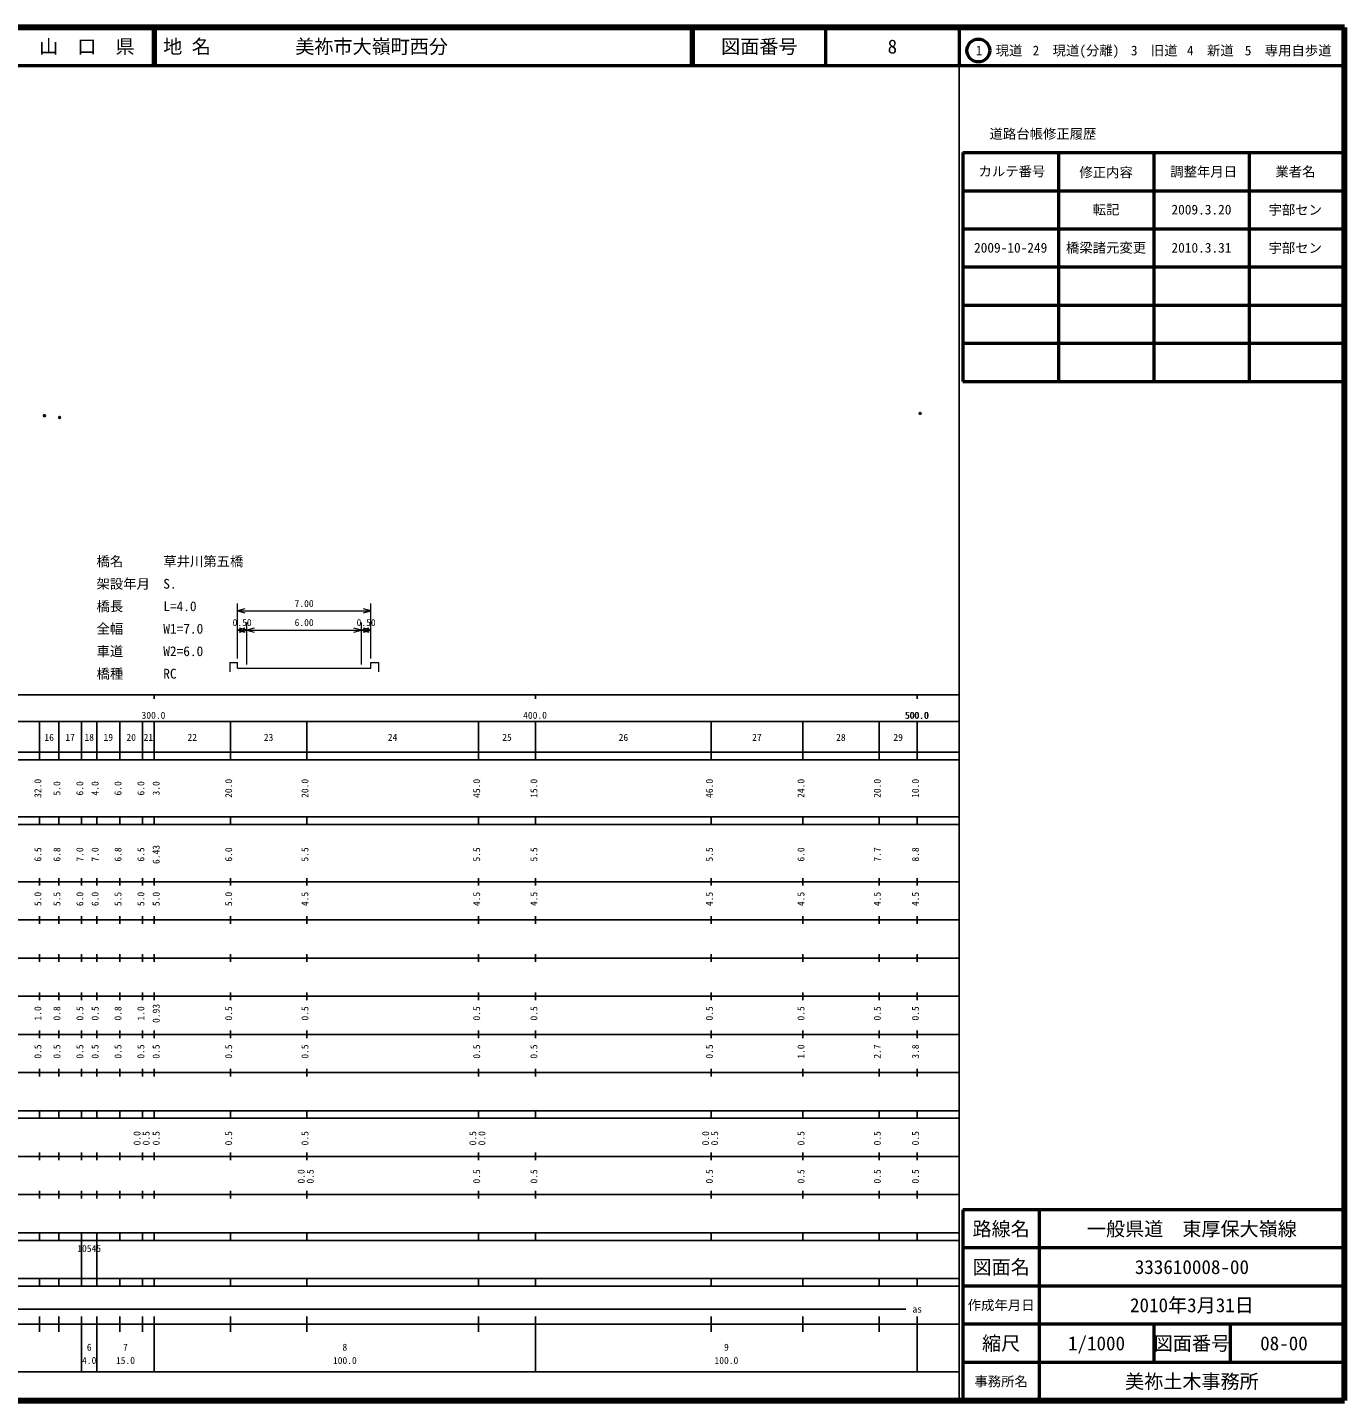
# Model space of a CAD drawing. Units: millimetres on the paper, with parts at other scales. Extents: x 40 to 680, y 20 to 380.
# Drawn here: x 334.8 to 680, y 20 to 380 of the extents above; entities that cross this region are included whole.
import ezdxf
from ezdxf.enums import TextEntityAlignment as Align

# ---------------------------------------------------------------- set-up
doc = ezdxf.new("R2010")
doc.units = ezdxf.units.MM
doc.header["$PDMODE"] = 32
doc.header["$PDSIZE"] = 0.5
doc.layers.add('S-OTRS', color=6, linetype='Continuous')
doc.layers.add('S-TTL-TXT', color=7, linetype='Continuous')
for name, color, linetype, lineweight in [('S-STR-HTXT', 7, 'Continuous', 13), ('S-TTL', 2, 'Continuous', 140), ('S-TTL-BAND', 7, 'Continuous', 25), ('S-TTL-FRAM', 2, 'Continuous', 50), ('S-TTL-LINE', 7, 'Continuous', 50)]:
    doc.layers.add(name, color=color, linetype=linetype, lineweight=lineweight)
doc.styles.add('ＭＳ ゴシック', font='')
doc.styles.get('ＭＳ ゴシック').set_extended_font_data('MS Gothic')

msp = doc.modelspace()

# ---------------------------------------------------------------- linework, layer by layer
at = {"layer": 'S-OTRS'}
for p in [(339.265, 278.22), (343.252, 277.753), (568.779, 278.821)]:
    msp.add_point(p, dxfattribs=at)
at = {"layer": 'S-STR-HTXT'}
for p, q in [((389.824, 214.512), (389.824, 229.012)), ((391.756, 227.53), (389.824, 227.012)), ((389.824, 227.012), (424.824, 227.012)), ((389.824, 227.012), (391.756, 226.495)), ((424.824, 227.012), (422.892, 227.53)), ((422.892, 226.495), (424.824, 227.012)), ((424.824, 214.512), (424.824, 229.012)), ((392.324, 213.012), (392.324, 224.012)), ((422.324, 213.012), (422.324, 224.012)), ((391.756, 222.53), (389.824, 222.012)), ((389.824, 222.012), (392.324, 222.012)), ((389.824, 222.012), (391.756, 221.495)), ((392.324, 222.012), (390.392, 222.53)), ((390.392, 221.495), (392.324, 222.012)), ((394.256, 222.53), (392.324, 222.012)), ((392.324, 222.012), (422.324, 222.012)), ((392.324, 222.012), (394.256, 221.495)), ((422.324, 222.012), (420.392, 222.53)), ((420.392, 221.495), (422.324, 222.012)), ((424.256, 222.53), (422.324, 222.012)), ((422.324, 222.012), (424.824, 222.012)), ((422.324, 222.012), (424.256, 221.495)), ((424.824, 222.012), (422.892, 222.53)), ((422.892, 221.495), (424.824, 222.012)), ((387.824, 213.512), (389.824, 213.512)), ((387.824, 213.512), (387.824, 211.012)), ((389.824, 212.012), (389.824, 213.512)), ((424.824, 212.012), (424.824, 213.512)), ((424.824, 213.512), (426.824, 213.512)), ((426.824, 213.512), (426.824, 211.012)), ((389.824, 212.012), (392.324, 212.012)), ((392.324, 212.012), (422.324, 212.012)), ((422.324, 212.012), (424.824, 212.012))]:
    msp.add_line(p, q, dxfattribs=at)
at = {"layer": 'S-TTL'}
for p, q in [((680, 380), (40, 380)), ((680, 20), (680, 380)), ((40, 20), (680, 20))]:
    msp.add_line(p, q, dxfattribs=at)
at = {"layer": 'S-TTL-BAND'}
for p, q in [((579, 20), (579, 370)), ((40, 205), (579, 205)), ((368, 205), (368, 204)), ((468, 205), (468, 204)), ((568, 205), (568, 204)), ((68, 198), (579, 198)), ((338, 188), (338, 198)), ((343, 188), (343, 198)), ((349, 188), (349, 198)), ((353, 188), (353, 198)), ((359, 188), (359, 198)), ((365, 188), (365, 198)), ((368, 188), (368, 198)), ((388, 188), (388, 198)), ((408, 188), (408, 198)), ((453, 188), (453, 198)), ((468, 188), (468, 198)), ((514, 188), (514, 198)), ((538, 188), (538, 198)), ((558, 188), (558, 198)), ((568, 188), (568, 198)), ((40, 190), (579, 190)), ((40, 188), (579, 188)), ((40, 173), (579, 173)), ((338, 171), (338, 173)), ((343, 171), (343, 173)), ((349, 171), (349, 173)), ((353, 171), (353, 173)), ((359, 171), (359, 173)), ((365, 171), (365, 173)), ((368, 171), (368, 173)), ((388, 171), (388, 173)), ((408, 171), (408, 173)), ((453, 171), (453, 173)), ((468, 171), (468, 173)), ((514, 171), (514, 173)), ((538, 171), (538, 173)), ((558, 171), (558, 173)), ((568, 171), (568, 173)), ((40, 171), (579, 171)), ((40, 156), (579, 156)), ((338, 155), (338, 157)), ((343, 155), (343, 157)), ((349, 155), (349, 157)), ((353, 155), (353, 157)), ((359, 155), (359, 157)), ((365, 155), (365, 157)), ((368, 155), (368, 157)), ((388, 155), (388, 157)), ((408, 155), (408, 157)), ((453, 155), (453, 157)), ((468, 155), (468, 157)), ((514, 155), (514, 157)), ((538, 155), (538, 157)), ((558, 155), (558, 157)), ((568, 155), (568, 157)), ((46, 146), (579, 146)), ((338, 145), (338, 147)), ((343, 145), (343, 147)), ((349, 145), (349, 147)), ((353, 145), (353, 147)), ((359, 145), (359, 147)), ((365, 145), (365, 147)), ((368, 145), (368, 147)), ((388, 145), (388, 147)), ((408, 145), (408, 147)), ((453, 145), (453, 147)), ((468, 145), (468, 147)), ((514, 145), (514, 147)), ((538, 145), (538, 147)), ((558, 145), (558, 147)), ((568, 145), (568, 147)), ((338, 135), (338, 137)), ((343, 135), (343, 137)), ((349, 135), (349, 137)), ((353, 135), (353, 137)), ((359, 135), (359, 137)), ((365, 135), (365, 137)), ((368, 135), (368, 137)), ((388, 135), (388, 137)), ((408, 135), (408, 137)), ((453, 135), (453, 137)), ((468, 135), (468, 137)), ((514, 135), (514, 137)), ((538, 135), (538, 137)), ((558, 135), (558, 137)), ((568, 135), (568, 137)), ((52, 136), (579, 136)), ((46, 126), (579, 126)), ((338, 125), (338, 127)), ((343, 125), (343, 127)), ((349, 125), (349, 127)), ((353, 125), (353, 127)), ((359, 125), (359, 127)), ((365, 125), (365, 127)), ((368, 125), (368, 127)), ((388, 125), (388, 127)), ((408, 125), (408, 127)), ((453, 125), (453, 127)), ((468, 125), (468, 127)), ((514, 125), (514, 127)), ((538, 125), (538, 127)), ((558, 125), (558, 127)), ((568, 125), (568, 127)), ((52, 116), (579, 116)), ((338, 115), (338, 117)), ((343, 115), (343, 117)), ((349, 115), (349, 117)), ((353, 115), (353, 117)), ((359, 115), (359, 117)), ((365, 115), (365, 117)), ((368, 115), (368, 117)), ((388, 115), (388, 117)), ((408, 115), (408, 117)), ((453, 115), (453, 117)), ((468, 115), (468, 117)), ((514, 115), (514, 117)), ((538, 115), (538, 117)), ((558, 115), (558, 117)), ((568, 115), (568, 117)), ((46, 106), (579, 106)), ((338, 105), (338, 107)), ((343, 105), (343, 107)), ((349, 105), (349, 107)), ((353, 105), (353, 107)), ((359, 105), (359, 107)), ((365, 105), (365, 107)), ((368, 105), (368, 107)), ((388, 105), (388, 107)), ((408, 105), (408, 107)), ((453, 105), (453, 107)), ((468, 105), (468, 107)), ((514, 105), (514, 107)), ((538, 105), (538, 107)), ((558, 105), (558, 107)), ((568, 105), (568, 107)), ((40, 96), (579, 96)), ((40, 94), (579, 94)), ((338, 94), (338, 96)), ((343, 94), (343, 96)), ((349, 94), (349, 96)), ((353, 94), (353, 96)), ((359, 94), (359, 96)), ((365, 94), (365, 96)), ((368, 94), (368, 96)), ((388, 94), (388, 96)), ((408, 94), (408, 96)), ((453, 94), (453, 96)), ((468, 94), (468, 96)), ((514, 94), (514, 96)), ((538, 94), (538, 96)), ((558, 94), (558, 96)), ((568, 94), (568, 96)), ((49, 84), (579, 84)), ((338, 83), (338, 85)), ((343, 83), (343, 85)), ((349, 83), (349, 85)), ((353, 83), (353, 85)), ((359, 83), (359, 85)), ((365, 83), (365, 85)), ((368, 83), (368, 85)), ((388, 83), (388, 85)), ((408, 83), (408, 85)), ((453, 83), (453, 85)), ((468, 83), (468, 85)), ((514, 83), (514, 85)), ((538, 83), (538, 85)), ((558, 83), (558, 85)), ((568, 83), (568, 85)), ((40, 74), (579, 74)), ((338, 73), (338, 75)), ((343, 73), (343, 75)), ((349, 73), (349, 75)), ((353, 73), (353, 75)), ((359, 73), (359, 75)), ((365, 73), (365, 75)), ((368, 73), (368, 75)), ((388, 73), (388, 75)), ((408, 73), (408, 75)), ((453, 73), (453, 75)), ((468, 73), (468, 75)), ((514, 73), (514, 75)), ((538, 73), (538, 75)), ((558, 73), (558, 75)), ((568, 73), (568, 75)), ((40, 64), (579, 64)), ((40, 62), (579, 62)), ((338, 62), (338, 64)), ((343, 62), (343, 64)), ((349, 62), (349, 64)), ((349, 52), (349, 62)), ((353, 62), (353, 64)), ((353, 52), (353, 62)), ((359, 62), (359, 64)), ((365, 62), (365, 64)), ((368, 62), (368, 64)), ((388, 62), (388, 64)), ((408, 62), (408, 64)), ((453, 62), (453, 64)), ((468, 62), (468, 64)), ((514, 62), (514, 64)), ((538, 62), (538, 64)), ((558, 62), (558, 64)), ((568, 62), (568, 64)), ((40, 52), (579, 52)), ((338, 50), (338, 52)), ((343, 50), (343, 52)), ((349, 50), (349, 52)), ((353, 50), (353, 52)), ((359, 50), (359, 52)), ((365, 50), (365, 52)), ((368, 50), (368, 52)), ((388, 50), (388, 52)), ((408, 50), (408, 52)), ((453, 50), (453, 52)), ((468, 50), (468, 52)), ((514, 50), (514, 52)), ((538, 50), (538, 52)), ((558, 50), (558, 52)), ((568, 50), (568, 52)), ((40, 50), (579, 50)), ((71, 44), (565, 44)), ((40, 40), (579, 40)), ((338, 38), (338, 42)), ((343, 38), (343, 42)), ((349, 27.5), (349, 42)), ((353, 27.5), (353, 42)), ((359, 38), (359, 42)), ((365, 38), (365, 42)), ((368, 27.5), (368, 42)), ((388, 38), (388, 42)), ((408, 38), (408, 42)), ((453, 38), (453, 42)), ((468, 27.5), (468, 42)), ((514, 38), (514, 42)), ((538, 38), (538, 42)), ((558, 38), (558, 42)), ((568, 27.5), (568, 42)), ((68, 27.5), (579, 27.5))]:
    msp.add_line(p, q, dxfattribs=at)
at = {"layer": 'S-TTL-FRAM'}
for p, q in [((580, 347.197), (580, 287.197)), ((580, 347.197), (680, 347.197)), ((580, 287.197), (680, 287.197)), ((680, 70), (580, 70)), ((580, 70), (580, 20))]:
    msp.add_line(p, q, dxfattribs=at)
at = {"layer": 'S-TTL-LINE'}
for p, q in [((367.75, 380), (367.75, 370)), ((368.25, 380), (368.25, 370)), ((508.747, 380), (508.747, 370)), ((509.247, 380), (509.247, 370)), ((543.997, 380), (543.997, 370)), ((579, 380), (579, 370)), ((40, 370), (680, 370)), ((605, 347.197), (605, 287.197)), ((630, 347.197), (630, 287.197)), ((655, 347.197), (655, 287.197)), ((580, 337.197), (680, 337.197)), ((580, 327.197), (680, 327.197)), ((580, 317.197), (680, 317.197)), ((580, 307.197), (680, 307.197)), ((580, 297.197), (680, 297.197)), ((600, 70), (600, 20)), ((680, 60), (580, 60)), ((680, 50), (580, 50)), ((680, 40), (580, 40)), ((630, 40), (630, 30)), ((650, 40), (650, 30)), ((680, 30), (580, 30))]:
    msp.add_line(p, q, dxfattribs=at)
msp.add_circle((584.031, 373.958), 3, dxfattribs=at)

# ---------------------------------------------------------------- texts
at = {"layer": 'S-STR-HTXT', "style": 'ＭＳ ゴシック'}
for s, p in [('橋名\u3000\u3000\u3000草井川第五橋', (352.912, 237.974)), ('架設年月\u3000S.', (352.912, 232.083)), ('橋長\u3000\u3000\u3000L=4.0', (352.912, 226.192)), ('全幅\u3000\u3000\u3000W1=7.0', (352.912, 220.301)), ('車道\u3000\u3000\u3000W2=6.0', (352.912, 214.409)), ('橋種\u3000\u3000\u3000RC', (352.912, 208.518))]:
    msp.add_text(s, height=2.566, dxfattribs=at).set_placement(p, align=Align.BOTTOM_LEFT)
for s, p in [('7.00', (407.324, 227.512)), ('0.50', (391.074, 222.512)), ('6.00', (407.324, 222.512)), ('0.50', (423.574, 222.512))]:
    msp.add_text(s, height=1.833, dxfattribs=at).set_placement(p, align=Align.BOTTOM_CENTER)
at = {"layer": 'S-TTL-BAND', "style": 'ＭＳ ゴシック'}
for s, p in [('300.0', (367.844, 198.195)), ('400.0', (467.844, 198.195)), ('500.0', (567.844, 198.195)), ('500.0', (568, 198.195)), ('16', (340.5, 192.405)), ('17', (346, 192.405)), ('18', (351, 192.405)), ('19', (356, 192.405)), ('20', (362, 192.405)), ('21', (366.5, 192.405)), ('22', (378, 192.405)), ('23', (398, 192.405)), ('24', (430.5, 192.405)), ('25', (460.5, 192.405)), ('26', (491, 192.405)), ('27', (526, 192.405)), ('28', (548, 192.405)), ('29', (563, 192.405)), ('as', (568, 42.5)), ('6', (351, 32.523)), ('7', (360.5, 32.523)), ('8', (418, 32.523)), ('9', (518, 32.523)), ('4.0', (351, 29.033)), ('15.0', (360.5, 29.033)), ('100.0', (418, 29.033)), ('100.0', (518, 29.033))]:
    msp.add_text(s, height=1.833, dxfattribs=at).set_placement(p, align=Align.BOTTOM_CENTER)
for s, p in [('32.0', (339, 180.5)), ('5.0', (344, 180.5)), ('6.0', (350, 180.5)), ('4.0', (354, 180.5)), ('6.0', (360, 180.5)), ('6.0', (366, 180.5)), ('3.0', (370, 180.5)), ('20.0', (389, 180.5)), ('20.0', (409, 180.5)), ('45.0', (454, 180.5)), ('15.0', (469, 180.5)), ('46.0', (515, 180.5)), ('24.0', (539, 180.5)), ('20.0', (559, 180.5)), ('10.0', (569, 180.5)), ('6.5', (339, 163.174)), ('6.8', (344, 163.174)), ('7.0', (350, 163.174)), ('7.0', (354, 163.174)), ('6.8', (360, 163.174)), ('6.5', (366, 163.174)), ('6.43', (370, 163.174)), ('6.0', (389, 163.174)), ('5.5', (409, 163.174)), ('5.5', (454, 163.174)), ('5.5', (469, 163.174)), ('5.5', (515, 163.174)), ('6.0', (539, 163.174)), ('7.7', (559, 163.174)), ('8.8', (569, 163.174)), ('5.0', (339, 151.5)), ('5.5', (344, 151.5)), ('6.0', (350, 151.5)), ('6.0', (354, 151.5)), ('5.5', (360, 151.5)), ('5.0', (366, 151.5)), ('5.0', (370, 151.5)), ('5.0', (389, 151.5)), ('4.5', (409, 151.5)), ('4.5', (454, 151.5)), ('4.5', (469, 151.5)), ('4.5', (515, 151.5)), ('4.5', (539, 151.5)), ('4.5', (559, 151.5)), ('4.5', (569, 151.5)), ('1.0', (339, 121.5)), ('0.8', (344, 121.5)), ('0.5', (350, 121.5)), ('0.5', (354, 121.5)), ('0.8', (360, 121.5)), ('1.0', (366, 121.5)), ('0.93', (370, 121.5)), ('0.5', (389, 121.5)), ('0.5', (409, 121.5)), ('0.5', (454, 121.5)), ('0.5', (469, 121.5)), ('0.5', (515, 121.5)), ('0.5', (539, 121.5)), ('0.5', (559, 121.5)), ('0.5', (569, 121.5)), ('0.5', (339, 111.5)), ('0.5', (344, 111.5)), ('0.5', (350, 111.5)), ('0.5', (354, 111.5)), ('0.5', (360, 111.5)), ('0.5', (366, 111.5)), ('0.5', (370, 111.5)), ('0.5', (389, 111.5)), ('0.5', (409, 111.5)), ('0.5', (454, 111.5)), ('0.5', (469, 111.5)), ('0.5', (515, 111.5)), ('1.0', (539, 111.5)), ('2.7', (559, 111.5)), ('3.8', (569, 111.5)), ('0.0', (365, 88.764)), ('0.5', (367.37, 88.764)), ('0.5', (370, 88.764)), ('0.5', (389, 88.764)), ('0.5', (409, 88.764)), ('0.5', (453, 88.764)), ('0.0', (455.37, 88.764)), ('0.0', (514, 88.764)), ('0.5', (516.37, 88.764)), ('0.5', (539, 88.764)), ('0.5', (559, 88.764)), ('0.5', (569, 88.764)), ('0.0', (408, 78.764)), ('0.5', (410.37, 78.764)), ('0.5', (454, 78.764)), ('0.5', (469, 78.764)), ('0.5', (515, 78.764)), ('0.5', (539, 78.764)), ('0.5', (559, 78.764)), ('0.5', (569, 78.764))]:
    msp.add_text(s, height=1.833, rotation=90, dxfattribs=at).set_placement(p, align=Align.BOTTOM_CENTER)
msp.add_text('10545', height=1.833, dxfattribs=at).set_placement((347.875, 58.405), align=Align.BOTTOM_LEFT)
at = {"layer": 'S-TTL-TXT', "style": 'ＭＳ ゴシック'}
for s, height, p in [('山\u3000口\u3000県', 3.666, (350.375, 375)), ('図面番号', 3.666, (526.622, 375)), ('8', 3.666, (561.497, 375)), ('1\u3000現道', 2.566, (589.448, 373.958)), ('2\u3000現道(分離)', 2.566, (609.619, 373.958)), ('3\u3000旧道', 2.566, (630.121, 373.958)), ('4\u3000新道', 2.566, (644.824, 373.958)), ('5\u3000専用自歩道', 2.566, (665.228, 373.958)), ('道路台帳修正履歴', 2.566, (600.968, 352.113)), ('カルテ番号', 2.566, (592.839, 342.277)), ('修正内容', 2.566, (617.509, 342.023)), ('調整年月日', 2.566, (643.089, 342.197)), ('業者名', 2.566, (667.134, 342.197)), ('転記', 2.566, (617.5, 332.245)), ('2009.3.20', 2.566, (642.5, 332.245)), ('宇部セン', 2.566, (667.077, 332.189)), ('2009-10-249', 2.566, (592.5, 322.245)), ('橋梁諸元変更', 2.566, (617.5, 322.245)), ('2010.3.31', 2.566, (642.5, 322.245)), ('宇部セン', 2.566, (667.077, 322.189)), ('路線名', 3.666, (590, 65)), ('路線名', 3.666, (590, 65)), ('一般県道\u3000東厚保大嶺線', 3.666, (640, 65)), ('図面名', 3.666, (590, 55)), ('図面名', 3.666, (590, 55)), ('333610008-00', 3.666, (640, 55)), ('2010年3月31日', 3.666, (640, 45)), ('作成年月日', 2.566, (590, 45)), ('作成年月日', 2.566, (590, 45)), ('縮尺', 3.666, (590, 35)), ('縮尺', 3.666, (590, 35)), ('1/1000', 3.666, (615, 35)), ('図面番号', 3.666, (640, 35)), ('図面番号', 3.666, (640, 35)), ('08-00', 3.666, (664.125, 35)), ('事務所名', 2.566, (590, 25)), ('事務所名', 2.566, (590, 25)), ('美祢土木事務所', 3.666, (640, 25))]:
    msp.add_text(s, height=height, dxfattribs=at).set_placement(p, align=Align.MIDDLE_CENTER)
for s, p in [('地 名', (370.38, 375)), ('美祢市大嶺町西分', (405.024, 375))]:
    msp.add_text(s, height=3.666, dxfattribs=at).set_placement(p, align=Align.MIDDLE_LEFT)

doc.saveas('drawing.dxf')
